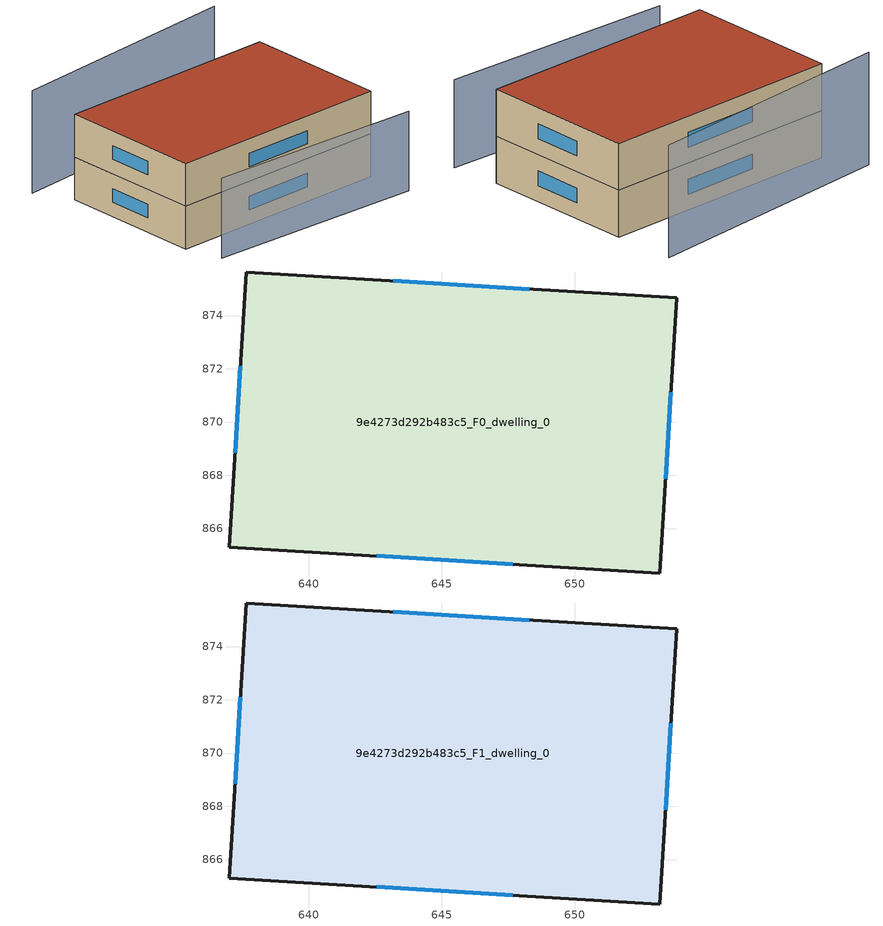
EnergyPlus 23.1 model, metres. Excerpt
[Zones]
9e4273d292b483c5_F0_dwelling_0
 floor ground (EU_floor_Construction): 653.82,874.66 653.2,864.33 637.02,865.3 637.65,875.64 z0
 wall outside (EU_wall_Construction): 637.02,865.3 653.2,864.33 653.82,874.66 637.65,875.64 637.02,865.3 z0:3
 window (EU_Window_Construction): 642.56,864.97 647.66,864.66 / 637.43,872.1 637.24,868.84 / 648.28,875 643.18,875.3 / 653.41,867.87 653.61,871.12 z1.03:1.97
9e4273d292b483c5_F1_dwelling_0
 floor to 9e4273d292b483c5_F0_dwelling_0 (EU_floor_Construction): 653.82,874.66 653.2,864.33 637.02,865.3 637.65,875.64 z3
 wall outside (EU_wall_Construction): 637.02,865.3 653.2,864.33 653.82,874.66 637.65,875.64 637.02,865.3 z3:6
 window (EU_Window_Construction): 642.56,864.97 647.66,864.66 / 637.43,872.1 637.24,868.84 / 648.28,875 643.18,875.3 / 653.41,867.87 653.61,871.12 z4.03:4.97
 roof outside (EU_roof_Construction): 653.2,864.33 653.82,874.66 637.65,875.64 637.02,865.3 z6
shading: 637.61,862.68 653.28,861.06 z0:5.6; 653.91,878.74 636.52,878.29 z0:7.2
[Building]
EU S2 Campaign: North Axis=0; Terrain=City; Solar Distribution=FullExterior
[Site:Location]
Cape.Town.Intl.AP: Latitude=-33.965; Longitude=18.602; Time Zone=2; Elevation=46
[SizingPeriod:WeatherFileDays]
AnnualSizingPeriod: Begin Month=1; Begin Day of Month=1; End Month=12; End Day of Month=31; Day of Week for Start Day=Monday; Use Weather File Daylight Saving Period=No; Use Weather File Rain and Snow Indicators=No
[MATERIAL]
EU_InternalMass_Material: Roughness=MediumRough; Thickness=0.1; Conductivity=1; Density=1800; Specific Heat=900; Thermal Absorptance=0.9; Solar Absorptance=0.7; Visible Absorptance=0.7
[MATERIAL:NOMASS] Roughness=MediumRough; Thermal Absorptance=0.9; Solar Absorptance=0.7; Visible Absorptance=0.7
Name | Thermal Resistance
EU_wall_NoMass | 0.493876
EU_roof_NoMass | 0.449382
EU_floor_NoMass | 1.25
[WINDOWMATERIAL:SIMPLEGLAZINGSYSTEM]
EU_Window_SimpleGlazing: UFactor=4.4; Solar Heat Gain Coefficient=0.85; Visible Transmittance=0.85
[CONSTRUCTION]
EU_wall_Construction: EU_wall_NoMass
EU_roof_Construction: EU_roof_NoMass
EU_floor_Construction: EU_floor_NoMass
EU_Window_Construction: EU_Window_SimpleGlazing
EU_InternalMass_Construction: EU_InternalMass_Material
[ZONE] Type=1; Multiplier=1; Ceiling Height=autocalculate; Volume=503.281; Floor Area=autocalculate; Part of Total Floor Area=Yes
9e4273d292b483c5_F0_dwelling_0; 9e4273d292b483c5_F1_dwelling_0
[INTERNALMASS] Construction=EU_InternalMass_Construction; Surface Area=167.76
Name | Zone or ZoneList
9e4273d292b483c5_F0_dwelling_0_EU_InternalMass | 9e4273d292b483c5_F0_dwelling_0
9e4273d292b483c5_F1_dwelling_0_EU_InternalMass | 9e4273d292b483c5_F1_dwelling_0
[OTHEREQUIPMENT] Fuel Type=Electricity; Design Level Calculation Method=Watts/Area; Power per Zone Floor Area=1; Fraction Latent=0; Fraction Radiant=0; Fraction Lost=0; Carbon Dioxide Generation Rate=0; EndUse Subcategory=EU_Step8_InternalGains
Name | Zone or ZoneList or Space or SpaceList | Schedule
EU_Step8_InternalGain_9e4273d292b483c5_F0_dwelling_0_f000 | 9e4273d292b483c5_F0_dwelling_0 | EU_Step8_GainSchedule_9e4273d292b483c5_F0_dwelling_0_f000
EU_Step8_InternalGain_9e4273d292b483c5_F1_dwelling_0_f000 | 9e4273d292b483c5_F1_dwelling_0 | EU_Step8_GainSchedule_9e4273d292b483c5_F1_dwelling_0_f000
[ZONEVENTILATION:DESIGNFLOWRATE] Schedule=EU_AlwaysOn; Design Flow Rate Calculation Method=AirChanges/Hour; Air Changes per Hour=0.64; Ventilation Type=Natural; Fan Pressure Rise=0; Fan Total Efficiency=1; Constant Term Coefficient=1; Temperature Term Coefficient=0; Velocity Term Coefficient=0; Velocity Squared Term Coefficient=0; Minimum Indoor Temperature=-100; Maximum Indoor Temperature=100; Delta Temperature=-100; Minimum Outdoor Temperature=-100; Maximum Outdoor Temperature=100; Maximum Wind Speed=40
Name | Zone or ZoneList or Space or SpaceList
EU_ConstantAir_9e4273d292b483c5_F0_dwelling_0 | 9e4273d292b483c5_F0_dwelling_0
EU_ConstantAir_9e4273d292b483c5_F1_dwelling_0 | 9e4273d292b483c5_F1_dwelling_0
[HVACTEMPLATE:THERMOSTAT] Constant Heating Setpoint=20; Constant Cooling Setpoint=50
EU_HeatOnly_9e4273d292b483c5_F0_dwelling_0; EU_HeatOnly_9e4273d292b483c5_F1_dwelling_0
[HVACTEMPLATE:ZONE:IDEALLOADSAIRSYSTEM] System Availability Schedule=EU_AlwaysOn; Maximum Heating Supply Air Temperature=50; Minimum Cooling Supply Air Temperature=13; Maximum Heating Supply Air Humidity Ratio=0.0156; Minimum Cooling Supply Air Humidity Ratio=0.0077; Heating Limit=NoLimit; Cooling Limit=NoLimit; Heating Availability Schedule=EU_AlwaysOn; Cooling Availability Schedule=EU_CoolingOff; Dehumidification Control Type=ConstantSensibleHeatRatio; Cooling Sensible Heat Ratio=0.7; Dehumidification Setpoint=60; Humidification Control Type=None; Humidification Setpoint=30; Outdoor Air Method=None; Outdoor Air Flow Rate per Person=0.00944; Outdoor Air Flow Rate per Zone Floor Area=0; Outdoor Air Flow Rate per Zone=0; Demand Controlled Ventilation Type=None; Outdoor Air Economizer Type=NoEconomizer; Heat Recovery Type=None; Sensible Heat Recovery Effectiveness=0.7; Latent Heat Recovery Effectiveness=0.65
Name | Template Thermostat
9e4273d292b483c5_F0_dwelling_0 | EU_HeatOnly_9e4273d292b483c5_F0_dwelling_0
9e4273d292b483c5_F1_dwelling_0 | EU_HeatOnly_9e4273d292b483c5_F1_dwelling_0
[SIZING:ZONE] Zone Cooling Design Supply Air Temperature Input Method=SupplyAirTemperature; Zone Cooling Design Supply Air Temperature=13; Zone Heating Design Supply Air Temperature Input Method=SupplyAirTemperature; Zone Heating Design Supply Air Temperature=50; Zone Cooling Design Supply Air Humidity Ratio=0.008; Zone Heating Design Supply Air Humidity Ratio=0.008; Cooling Design Air Flow Method=DesignDay; Cooling Design Air Flow Rate=0; Cooling Minimum Air Flow per Zone Floor Area=0.000762; Cooling Minimum Air Flow=0; Cooling Minimum Air Flow Fraction=0.2; Heating Design Air Flow Method=DesignDay; Heating Design Air Flow Rate=0; Heating Maximum Air Flow per Zone Floor Area=0.002032; Heating Maximum Air Flow=0.141576; Heating Maximum Air Flow Fraction=0.3; Account for Dedicated Outdoor Air System=No; Dedicated Outdoor Air System Control Strategy=NeutralSupplyAir; Dedicated Outdoor Air Low Setpoint Temperature for Design=autosize; Dedicated Outdoor Air High Setpoint Temperature for Design=autosize; Zone Load Sizing Method=Sensible Load Only No Latent Load; Zone Latent Cooling Design Supply Air Humidity Ratio Input Method=HumidityRatioDifference; Zone Cooling Design Supply Air Humidity Ratio Difference=0.005; Zone Latent Heating Design Supply Air Humidity Ratio Input Method=HumidityRatioDifference; Zone Humidification Design Supply Air Humidity Ratio Difference=0.005
9e4273d292b483c5_F0_dwelling_0; 9e4273d292b483c5_F1_dwelling_0
[SCHEDULE:CONSTANT]
Name | Hourly Value
EU_AlwaysOn | 1
EU_CoolingOff | 0
[SCHEDULE:FILE] Column Number=1; Rows to Skip at Top=0; Number of Hours of Data=8760; Column Separator=Comma; Interpolate to Timestep=No; Minutes per Item=60; Adjust Schedule for Daylight Savings=Yes
Name | File
EU_Step8_GainSchedule_9e4273d292b483c5_F0_dwelling_0_f000 | ../../schedules/9e4273d292b483c5/9e4273d292b483c5_F0_dwelling_0_f000_gain.csv
EU_Step8_GainSchedule_9e4273d292b483c5_F1_dwelling_0_f000 | ../../schedules/9e4273d292b483c5/9e4273d292b483c5_F1_dwelling_0_f000_gain.csv
